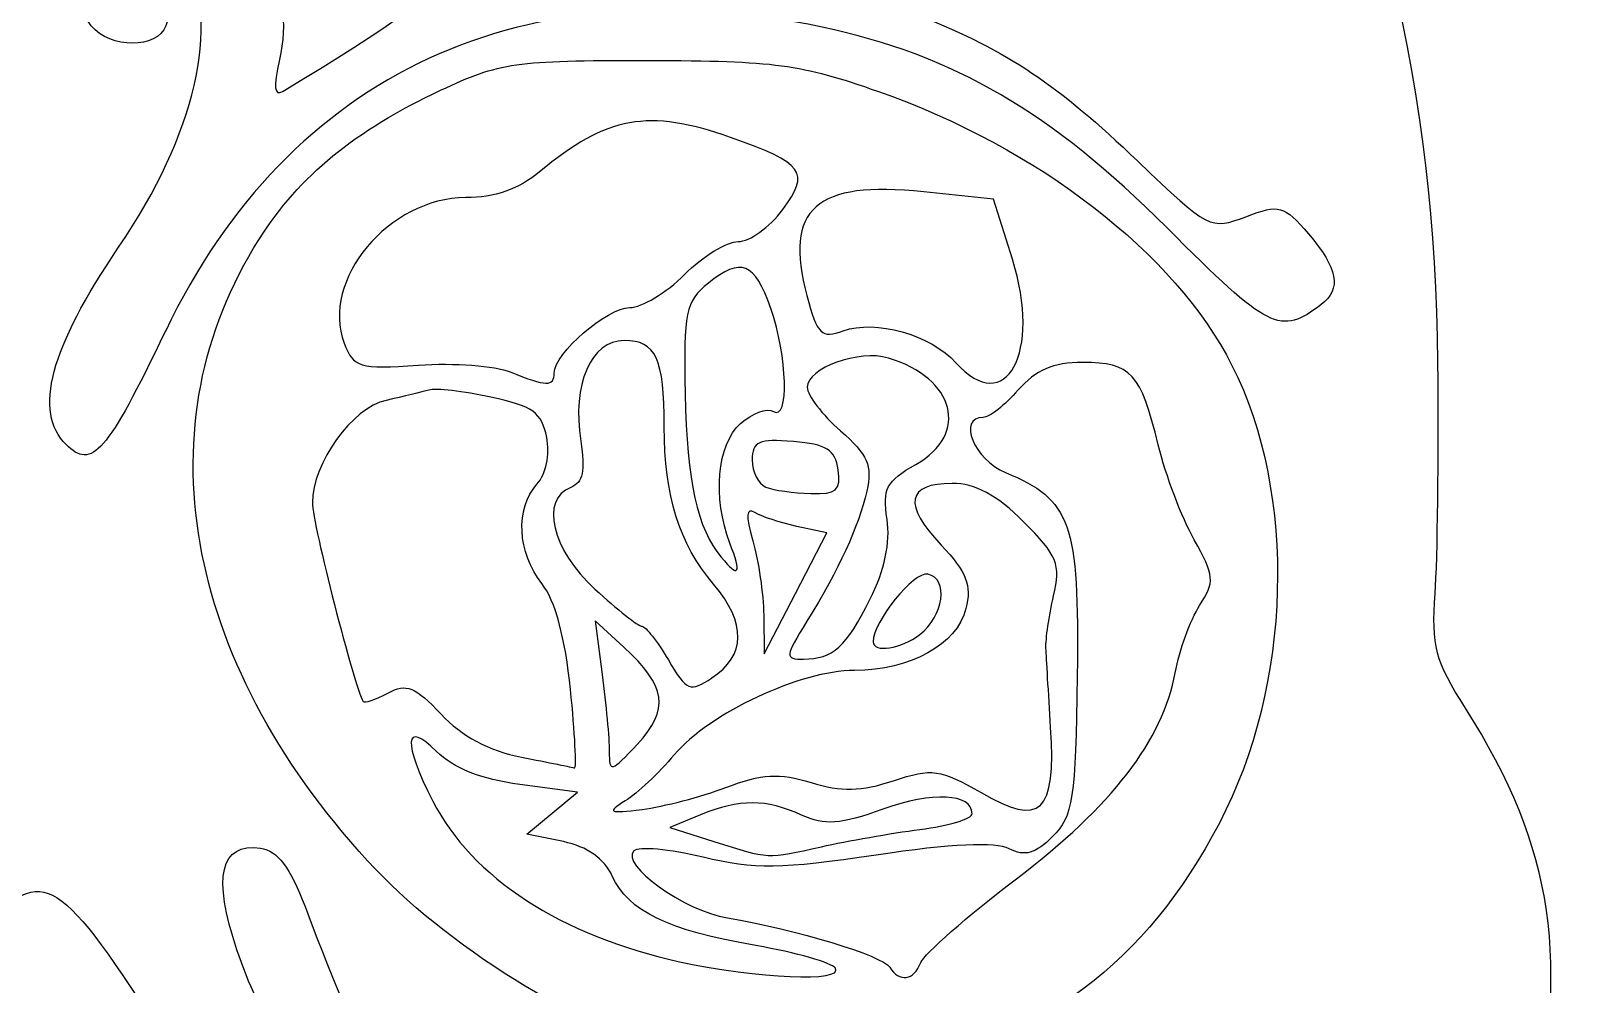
# Model space of a CAD drawing. Header units: centimetres. Extents: x -4.4 to 4.2, y -13 to 13.2.
# Drawn here: x -0.127 to 3.58, y 7.787 to 10.082 of the extents above; entities that cross this region are included whole.
import ezdxf

# ---------------------------------------------------------------- set-up
doc = ezdxf.new("R2010")
doc.units = ezdxf.units.CM
doc.header["$MEASUREMENT"] = 0
doc.layers.add('Layer 1', color=7, linetype='Continuous')

msp = doc.modelspace()

# ---------------------------------------------------------------- linework, layer by layer
at = {"layer": 'Layer 1'}
for points, knots in [([(-0.70902, 1.93089), (-1.24746, 2.02096), (-2.06894, 2.44734), (-2.51532, 2.86843), (-2.51532, 2.86843), (-2.86152, 3.19502), (-3.10865, 3.58743), (-3.19273, 3.94408), (-3.19273, 3.94408), (-3.24657, 4.17245), (-3.24353, 4.26477), (-3.16392, 4.82031), (-3.16392, 4.82031), (-3.07479, 5.4423), (-3.09866, 5.71856), (-3.26727, 6.01637), (-3.26727, 6.01637), (-3.32184, 6.11276), (-3.33916, 6.12367), (-3.46125, 6.13867), (-3.46125, 6.13867), (-3.77166, 6.17679), (-3.96599, 6.29044), (-4.06652, 6.49268), (-4.06652, 6.49268), (-4.12513, 6.61058), (-4.13165, 6.6539), (-4.12628, 6.88956), (-4.12628, 6.88956), (-4.12055, 7.14086), (-4.12479, 7.16402), (-4.21098, 7.35253), (-4.21098, 7.35253), (-4.29054, 7.52653), (-4.30164, 7.57704), (-4.30109, 7.76263), (-4.30109, 7.76263), (-4.30044, 7.98389), (-4.23846, 8.172), (-4.10397, 8.36088), (-4.10397, 8.36088), (-4.04875, 8.43843), (-4.04811, 8.44887), (-4.08064, 8.74082), (-4.08064, 8.74082), (-4.13751, 9.25106), (-4.08884, 9.88963), (-3.95656, 10.36878), (-3.95656, 10.36878), (-3.75256, 11.10772), (-3.3068, 11.76989), (-2.69053, 12.24942), (-2.69053, 12.24942), (-2.0585, 12.74121), (-1.44184, 12.99508), (-0.7017, 13.06818), (-0.7017, 13.06818), (0.70653, 13.20726), (2.1974, 12.37657), (2.82109, 11.10533), (2.82109, 11.10533), (3.11675, 10.5027), (3.25336, 9.93455), (3.25902, 9.284), (3.25902, 9.284), (3.26098, 9.05844), (3.25792, 8.80841), (3.25221, 8.72837), (3.25221, 8.72837), (3.24312, 8.60092), (3.25216, 8.56658), (3.32506, 8.45185), (3.32506, 8.45185), (3.54021, 8.11319), (3.57953, 7.84084), (3.47584, 7.40722), (3.47584, 7.40722), (3.4191, 7.16992), (3.40808, 7.07529), (3.42202, 6.94511), (3.42202, 6.94511), (3.43205, 6.85147), (3.42744, 6.7366), (3.41125, 6.67671), (3.41125, 6.67671), (3.3445, 6.42978), (3.06981, 6.23918), (2.77868, 6.23779), (2.77868, 6.23779), (2.77868, 6.23779), (2.61839, 6.23702), (2.61839, 6.23702), (2.61839, 6.23702), (2.61839, 6.23702), (2.57419, 6.1267), (2.57419, 6.1267), (2.57419, 6.1267), (2.44092, 5.79407), (2.4211, 5.29222), (2.52122, 4.78607), (2.52122, 4.78607), (2.63436, 4.21415), (2.60519, 3.90843), (2.39983, 3.5137), (2.39983, 3.5137), (2.02841, 2.79978), (1.08666, 2.13708), (0.1666, 1.94219), (0.1666, 1.94219), (-0.0328, 1.89995), (-0.48886, 1.89407), (-0.70903, 1.9309), (-0.70903, 1.9309), (-0.70903, 1.9309), (-0.70902, 1.93089), (-0.70902, 1.93089)], [0, 0, 0, 0, 0.0333333, 0.0333333, 0.0333333, 0.0333333, 0.0666667, 0.0666667, 0.0666667, 0.0666667, 0.1, 0.1, 0.1, 0.1, 0.1333333, 0.1333333, 0.1333333, 0.1333333, 0.1666667, 0.1666667, 0.1666667, 0.1666667, 0.2, 0.2, 0.2, 0.2, 0.2333333, 0.2333333, 0.2333333, 0.2333333, 0.2666667, 0.2666667, 0.2666667, 0.2666667, 0.3, 0.3, 0.3, 0.3, 0.3333333, 0.3333333, 0.3333333, 0.3333333, 0.3666667, 0.3666667, 0.3666667, 0.3666667, 0.4, 0.4, 0.4, 0.4, 0.4333333, 0.4333333, 0.4333333, 0.4333333, 0.4666667, 0.4666667, 0.4666667, 0.4666667, 0.5, 0.5, 0.5, 0.5, 0.5333333, 0.5333333, 0.5333333, 0.5333333, 0.5666667, 0.5666667, 0.5666667, 0.5666667, 0.6, 0.6, 0.6, 0.6, 0.6333333, 0.6333333, 0.6333333, 0.6333333, 0.6666667, 0.6666667, 0.6666667, 0.6666667, 0.7, 0.7, 0.7, 0.7, 0.7333333, 0.7333333, 0.7333333, 0.7333333, 0.7666667, 0.7666667, 0.7666667, 0.7666667, 0.8, 0.8, 0.8, 0.8, 0.8333333, 0.8333333, 0.8333333, 0.8333333, 0.8666667, 0.8666667, 0.8666667, 0.8666667, 0.9, 0.9, 0.9, 0.9, 0.9333333, 0.9333333, 0.9333333, 0.9333333, 1, 1, 1, 1]), ([(0.19694, 9.35889), (0.49567, 9.9813), (1.06066, 10.24308), (1.77749, 10.09121), (1.77749, 10.09121), (2.09239, 10.02449), (2.33055, 9.88585), (2.60644, 9.60864), (2.60644, 9.60864), (2.85205, 9.36186), (2.88021, 9.34784), (2.97814, 9.42361), (2.97814, 9.42361), (3.02742, 9.46174), (3.01855, 9.51062), (2.94733, 9.59338), (2.94733, 9.59338), (2.88758, 9.66282), (2.87786, 9.66551), (2.79687, 9.63497), (2.79687, 9.63497), (2.7114, 9.60275), (2.70804, 9.60448), (2.53663, 9.76861), (2.53663, 9.76861), (2.34325, 9.95378), (2.22591, 10.03222), (2.01265, 10.1189), (2.01265, 10.1189), (2.01265, 10.1189), (1.86827, 10.17758), (1.86827, 10.17758), (1.86827, 10.17758), (1.86827, 10.17758), (2.08917, 10.19525), (2.08917, 10.19525), (2.08917, 10.19525), (2.5206, 10.22975), (2.74663, 10.30729), (2.74663, 10.42079), (2.74663, 10.42079), (2.74663, 10.50743), (2.64043, 10.51095), (2.35924, 10.43362), (2.35924, 10.43362), (1.98105, 10.32962), (1.72505, 10.2738), (1.52954, 10.2527), (1.52954, 10.2527), (1.52954, 10.2527), (1.35756, 10.23415), (1.35756, 10.23415), (1.35756, 10.23415), (1.35756, 10.23415), (1.62214, 10.38065), (1.62214, 10.38065), (1.62214, 10.38065), (1.89941, 10.53417), (2.0587, 10.67481), (2.0587, 10.76609), (2.0587, 10.76609), (2.0587, 10.90941), (1.91008, 10.84083), (1.48985, 10.50359), (1.48985, 10.50359), (1.34433, 10.38681), (1.21606, 10.29084), (1.20481, 10.29033), (1.20481, 10.29033), (1.19356, 10.28982), (1.2029, 10.3177), (1.22557, 10.35229), (1.22557, 10.35229), (1.28702, 10.44607), (1.31977, 10.57698), (1.32076, 10.73274), (1.32076, 10.73274), (1.32189, 10.91067), (1.23887, 11.06589), (1.08469, 11.17414), (1.08469, 11.17414), (0.98847, 11.24169), (0.94075, 11.25573), (0.78042, 11.26361), (0.78042, 11.26361), (0.60292, 11.27234), (0.58285, 11.26756), (0.47877, 11.1918), (0.47877, 11.1918), (0.28959, 11.0541), (0.22075, 10.89526), (0.26796, 10.70534), (0.26796, 10.70534), (0.31126, 10.53115), (0.54703, 10.40737), (0.70829, 10.47417), (0.70829, 10.47417), (0.88484, 10.5473), (0.83239, 10.80226), (0.6502, 10.75654), (0.6502, 10.75654), (0.57192, 10.73689), (0.53468, 10.63311), (0.57732, 10.55343), (0.57732, 10.55343), (0.62175, 10.47042), (0.5345, 10.4866), (0.4427, 10.5784), (0.4427, 10.5784), (0.25361, 10.76749), (0.44727, 11.13586), (0.73578, 11.13586), (0.73578, 11.13586), (0.95445, 11.13586), (1.09374, 10.94962), (1.09184, 10.65981), (1.09184, 10.65981), (1.0899, 10.36552), (0.98055, 10.23628), (0.48064, 9.93743), (0.48064, 9.93743), (0.45873, 9.92433), (0.45626, 9.94534), (0.47165, 10.0136), (0.47165, 10.0136), (0.49117, 10.10017), (0.48051, 10.17528), (0.43164, 10.29547), (0.43164, 10.29547), (0.40603, 10.35845), (0.25428, 10.44814), (0.17335, 10.44814), (0.17335, 10.44814), (0.0633, 10.44814), (-0.01117, 10.36754), (-0.01439, 10.24495), (-0.01439, 10.24495), (-0.01594, 10.18584), (-0.00111, 10.11808), (0.01857, 10.09437), (0.01857, 10.09437), (0.06482, 10.03864), (0.17702, 10.03876), (0.19843, 10.09456), (0.19843, 10.09456), (0.22329, 10.15935), (0.1693, 10.22339), (0.09082, 10.22221), (0.09082, 10.22221), (0.01516, 10.22107), (0.00702, 10.23953), (0.0488, 10.3176), (0.0488, 10.3176), (0.06474, 10.34738), (0.10402, 10.36878), (0.14275, 10.36878), (0.14275, 10.36878), (0.1937, 10.36878), (0.21831, 10.34725), (0.24765, 10.27703), (0.24765, 10.27703), (0.32766, 10.08554), (0.27104, 9.83721), (0.08456, 9.56181), (0.08456, 9.56181), (-0.08083, 9.31754), (-0.12122, 9.16582), (-0.04194, 9.08654), (-0.04194, 9.08654), (0.02007, 9.02453), (0.05621, 9.06575), (0.19691, 9.35891), (0.19691, 9.35891), (0.19691, 9.35891), (0.19694, 9.35889), (0.19694, 9.35889)], [0, 0, 0, 0, 0.0222222, 0.0222222, 0.0222222, 0.0222222, 0.0444444, 0.0444444, 0.0444444, 0.0444444, 0.0666667, 0.0666667, 0.0666667, 0.0666667, 0.0888889, 0.0888889, 0.0888889, 0.0888889, 0.1111111, 0.1111111, 0.1111111, 0.1111111, 0.1333333, 0.1333333, 0.1333333, 0.1333333, 0.1555556, 0.1555556, 0.1555556, 0.1555556, 0.1777778, 0.1777778, 0.1777778, 0.1777778, 0.2, 0.2, 0.2, 0.2, 0.2222222, 0.2222222, 0.2222222, 0.2222222, 0.2444444, 0.2444444, 0.2444444, 0.2444444, 0.2666667, 0.2666667, 0.2666667, 0.2666667, 0.2888889, 0.2888889, 0.2888889, 0.2888889, 0.3111111, 0.3111111, 0.3111111, 0.3111111, 0.3333333, 0.3333333, 0.3333333, 0.3333333, 0.3555556, 0.3555556, 0.3555556, 0.3555556, 0.3777778, 0.3777778, 0.3777778, 0.3777778, 0.4, 0.4, 0.4, 0.4, 0.4222222, 0.4222222, 0.4222222, 0.4222222, 0.4444444, 0.4444444, 0.4444444, 0.4444444, 0.4666667, 0.4666667, 0.4666667, 0.4666667, 0.4888889, 0.4888889, 0.4888889, 0.4888889, 0.5111111, 0.5111111, 0.5111111, 0.5111111, 0.5333333, 0.5333333, 0.5333333, 0.5333333, 0.5555556, 0.5555556, 0.5555556, 0.5555556, 0.5777778, 0.5777778, 0.5777778, 0.5777778, 0.6, 0.6, 0.6, 0.6, 0.6222222, 0.6222222, 0.6222222, 0.6222222, 0.6444444, 0.6444444, 0.6444444, 0.6444444, 0.6666667, 0.6666667, 0.6666667, 0.6666667, 0.6888889, 0.6888889, 0.6888889, 0.6888889, 0.7111111, 0.7111111, 0.7111111, 0.7111111, 0.7333333, 0.7333333, 0.7333333, 0.7333333, 0.7555556, 0.7555556, 0.7555556, 0.7555556, 0.7777778, 0.7777778, 0.7777778, 0.7777778, 0.8, 0.8, 0.8, 0.8, 0.8222222, 0.8222222, 0.8222222, 0.8222222, 0.8444444, 0.8444444, 0.8444444, 0.8444444, 0.8666667, 0.8666667, 0.8666667, 0.8666667, 0.8888889, 0.8888889, 0.8888889, 0.8888889, 0.9111111, 0.9111111, 0.9111111, 0.9111111, 0.9333333, 0.9333333, 0.9333333, 0.9333333, 0.9555556, 0.9555556, 0.9555556, 0.9555556, 1, 1, 1, 1]), ([(1.95205, 7.59235), (2.30429, 7.6495), (2.55498, 7.83666), (2.73297, 8.17537), (2.73297, 8.17537), (2.90756, 8.50761), (2.92022, 8.96753), (2.76331, 9.27718), (2.76331, 9.27718), (2.62705, 9.54607), (2.29754, 9.80146), (1.91295, 9.93626), (1.91295, 9.93626), (1.72372, 10.00258), (1.66544, 10.01042), (1.35758, 10.01097), (1.35758, 10.01097), (1.03746, 10.01154), (1.00292, 10.00657), (0.85921, 9.93924), (0.85921, 9.93924), (0.65296, 9.84262), (0.51978, 9.73337), (0.42316, 9.58155), (0.42316, 9.58155), (0.14034, 9.13715), (0.23886, 8.57099), (0.68372, 8.08424), (0.68372, 8.08424), (0.8681, 7.88249), (1.19264, 7.67966), (1.43099, 7.61719), (1.43099, 7.61719), (1.65548, 7.55836), (1.72279, 7.55515), (1.95204, 7.59234), (1.95204, 7.59234), (1.95204, 7.59234), (1.95205, 7.59235), (1.95205, 7.59235)], [0, 0, 0, 0, 0.0909091, 0.0909091, 0.0909091, 0.0909091, 0.1818182, 0.1818182, 0.1818182, 0.1818182, 0.2727273, 0.2727273, 0.2727273, 0.2727273, 0.3636364, 0.3636364, 0.3636364, 0.3636364, 0.4545455, 0.4545455, 0.4545455, 0.4545455, 0.5454545, 0.5454545, 0.5454545, 0.5454545, 0.6363636, 0.6363636, 0.6363636, 0.6363636, 0.7272727, 0.7272727, 0.7272727, 0.7272727, 0.8181818, 0.8181818, 0.8181818, 0.8181818, 1, 1, 1, 1]), ([(1.02685, 9.26137), (0.99047, 9.2762), (0.89114, 9.28353), (0.80611, 9.27767), (0.80611, 9.27767), (0.66283, 9.26779), (0.64975, 9.27164), (0.62747, 9.33024), (0.62747, 9.33024), (0.5696, 9.48244), (0.73509, 9.68084), (0.91991, 9.68084), (0.91991, 9.68084), (0.98907, 9.68084), (1.0473, 9.70123), (1.09758, 9.74305), (1.09758, 9.74305), (1.25903, 9.87735), (1.35987, 9.89556), (1.55702, 9.826), (1.55702, 9.826), (1.7337, 9.76366), (1.74911, 9.74227), (1.68234, 9.65196), (1.68234, 9.65196), (1.65105, 9.60963), (1.60295, 9.575), (1.57547, 9.575), (1.57547, 9.575), (1.54798, 9.575), (1.48977, 9.53928), (1.44612, 9.49562), (1.44612, 9.49562), (1.40246, 9.45196), (1.34331, 9.41624), (1.31466, 9.41624), (1.31466, 9.41624), (1.25994, 9.41624), (1.13269, 9.30607), (1.13269, 9.25869), (1.13269, 9.25869), (1.13269, 9.22543), (1.11381, 9.2259), (1.02686, 9.26135), (1.02686, 9.26135), (1.02686, 9.26135), (1.02685, 9.26137), (1.02685, 9.26137)], [0, 0, 0, 0, 0.0769231, 0.0769231, 0.0769231, 0.0769231, 0.1538462, 0.1538462, 0.1538462, 0.1538462, 0.2307692, 0.2307692, 0.2307692, 0.2307692, 0.3076923, 0.3076923, 0.3076923, 0.3076923, 0.3846154, 0.3846154, 0.3846154, 0.3846154, 0.4615385, 0.4615385, 0.4615385, 0.4615385, 0.5384615, 0.5384615, 0.5384615, 0.5384615, 0.6153846, 0.6153846, 0.6153846, 0.6153846, 0.6923077, 0.6923077, 0.6923077, 0.6923077, 0.7692308, 0.7692308, 0.7692308, 0.7692308, 0.8461538, 0.8461538, 0.8461538, 0.8461538, 1, 1, 1, 1]), ([(2.09893, 9.28339), (2.03768, 9.35107), (1.9056, 9.38852), (1.82797, 9.36021), (1.82797, 9.36021), (1.77565, 9.34113), (1.76607, 9.35043), (1.74061, 9.44497), (1.74061, 9.44497), (1.68436, 9.65388), (1.76169, 9.72261), (2.02166, 9.69477), (2.02166, 9.69477), (2.02166, 9.69477), (2.18958, 9.67679), (2.18958, 9.67679), (2.18958, 9.67679), (2.18958, 9.67679), (2.23494, 9.53289), (2.23494, 9.53289), (2.23494, 9.53289), (2.30585, 9.30795), (2.2197, 9.14994), (2.09892, 9.2834), (2.09892, 9.2834), (2.09892, 9.2834), (2.09893, 9.28339), (2.09893, 9.28339)], [0, 0, 0, 0, 0.125, 0.125, 0.125, 0.125, 0.25, 0.25, 0.25, 0.25, 0.375, 0.375, 0.375, 0.375, 0.5, 0.5, 0.5, 0.5, 0.625, 0.625, 0.625, 0.625, 0.75, 0.75, 0.75, 0.75, 1, 1, 1, 1]), ([(1.53432, 8.81521), (1.47688, 8.88442), (1.45216, 8.99653), (1.44764, 9.20834), (1.44764, 9.20834), (1.44342, 9.40597), (1.44853, 9.43032), (1.50351, 9.47484), (1.50351, 9.47484), (1.58209, 9.53847), (1.6151, 9.52516), (1.65374, 9.41428), (1.65374, 9.41428), (1.6942, 9.29819), (1.69824, 9.14242), (1.66018, 9.16594), (1.66018, 9.16594), (1.64471, 9.1755), (1.60899, 9.16245), (1.5808, 9.13694), (1.5808, 9.13694), (1.52456, 9.08604), (1.51338, 8.95954), (1.55535, 8.84913), (1.55535, 8.84913), (1.58382, 8.77425), (1.57719, 8.76355), (1.53432, 8.8152), (1.53432, 8.8152), (1.53432, 8.8152), (1.53432, 8.81521), (1.53432, 8.81521)], [0, 0, 0, 0, 0.1111111, 0.1111111, 0.1111111, 0.1111111, 0.2222222, 0.2222222, 0.2222222, 0.2222222, 0.3333333, 0.3333333, 0.3333333, 0.3333333, 0.4444444, 0.4444444, 0.4444444, 0.4444444, 0.5555556, 0.5555556, 0.5555556, 0.5555556, 0.6666667, 0.6666667, 0.6666667, 0.6666667, 0.7777778, 0.7777778, 0.7777778, 0.7777778, 1, 1, 1, 1]), ([(1.40723, 8.56799), (1.38092, 8.61253), (1.35238, 8.64897), (1.34381, 8.64897), (1.34381, 8.64897), (1.33524, 8.64897), (1.28423, 8.68927), (1.23045, 8.73853), (1.23045, 8.73853), (1.12684, 8.83343), (1.09797, 8.95482), (1.17223, 8.98331), (1.17223, 8.98331), (1.20152, 8.99455), (1.20784, 9.02352), (1.19658, 9.09493), (1.19658, 9.09493), (1.17511, 9.23112), (1.22083, 9.33689), (1.30116, 9.33689), (1.30116, 9.33689), (1.37754, 9.33689), (1.39725, 9.29434), (1.39725, 9.1295), (1.39725, 9.1295), (1.39725, 8.96321), (1.43306, 8.84892), (1.51609, 8.75025), (1.51609, 8.75025), (1.59544, 8.65595), (1.59409, 8.57886), (1.51214, 8.52473), (1.51214, 8.52473), (1.45924, 8.48979), (1.45154, 8.49296), (1.40722, 8.568), (1.40722, 8.568), (1.40722, 8.568), (1.40723, 8.56799), (1.40723, 8.56799)], [0, 0, 0, 0, 0.0909091, 0.0909091, 0.0909091, 0.0909091, 0.1818182, 0.1818182, 0.1818182, 0.1818182, 0.2727273, 0.2727273, 0.2727273, 0.2727273, 0.3636364, 0.3636364, 0.3636364, 0.3636364, 0.4545455, 0.4545455, 0.4545455, 0.4545455, 0.5454545, 0.5454545, 0.5454545, 0.5454545, 0.6363636, 0.6363636, 0.6363636, 0.6363636, 0.7272727, 0.7272727, 0.7272727, 0.7272727, 0.8181818, 0.8181818, 0.8181818, 0.8181818, 1, 1, 1, 1]), ([(1.74055, 8.66111), (1.81846, 8.78718), (1.86426, 8.88689), (1.88458, 8.97468), (1.88458, 8.97468), (1.89874, 9.03585), (1.88756, 9.06152), (1.82151, 9.11948), (1.82151, 9.11948), (1.77736, 9.15822), (1.74123, 9.20543), (1.74123, 9.22437), (1.74123, 9.22437), (1.74123, 9.27068), (1.86683, 9.31593), (1.93655, 9.29474), (1.93655, 9.29474), (2.09778, 9.24573), (2.13222, 9.11249), (2.00271, 9.03877), (2.00271, 9.03877), (1.93146, 8.99821), (1.92228, 8.98067), (1.93347, 8.90648), (1.93347, 8.90648), (1.94176, 8.85151), (1.92736, 8.78312), (1.89316, 8.71511), (1.89316, 8.71511), (1.83416, 8.59776), (1.80408, 8.57059), (1.73246, 8.56999), (1.73246, 8.56999), (1.68707, 8.56961), (1.68758, 8.57538), (1.74056, 8.6611), (1.74056, 8.6611), (1.74056, 8.6611), (1.74055, 8.66111), (1.74055, 8.66111)], [0, 0, 0, 0, 0.0909091, 0.0909091, 0.0909091, 0.0909091, 0.1818182, 0.1818182, 0.1818182, 0.1818182, 0.2727273, 0.2727273, 0.2727273, 0.2727273, 0.3636364, 0.3636364, 0.3636364, 0.3636364, 0.4545455, 0.4545455, 0.4545455, 0.4545455, 0.5454545, 0.5454545, 0.5454545, 0.5454545, 0.6363636, 0.6363636, 0.6363636, 0.6363636, 0.7272727, 0.7272727, 0.7272727, 0.7272727, 0.8181818, 0.8181818, 0.8181818, 0.8181818, 1, 1, 1, 1]), ([(1.93987, 7.82842), (1.92275, 7.85612), (1.71478, 7.91921), (1.5495, 7.94685), (1.5495, 7.94685), (1.44497, 7.96433), (1.29087, 8.07503), (1.32435, 8.10859), (1.32435, 8.10859), (1.33518, 8.11945), (1.41004, 8.1125), (1.49071, 8.09315), (1.49071, 8.09315), (1.61554, 8.0632), (1.6776, 8.06399), (1.90758, 8.09844), (1.90758, 8.09844), (2.0881, 8.12548), (2.19422, 8.13047), (2.22731, 8.11348), (2.22731, 8.11348), (2.26492, 8.09417), (2.29004, 8.10125), (2.33174, 8.14295), (2.33174, 8.14295), (2.38094, 8.19215), (2.38709, 8.23237), (2.39093, 8.53043), (2.39093, 8.53043), (2.39569, 8.89951), (2.37662, 8.95348), (2.21837, 9.01903), (2.21837, 9.01903), (2.14272, 9.05037), (2.10175, 9.15169), (2.16473, 9.15169), (2.16473, 9.15169), (2.17938, 9.15169), (2.21724, 9.18146), (2.24888, 9.21784), (2.24888, 9.21784), (2.29084, 9.2661), (2.33285, 9.28399), (2.40422, 9.28399), (2.40422, 9.28399), (2.52093, 9.28399), (2.54372, 9.25913), (2.58611, 9.08555), (2.58611, 9.08555), (2.60388, 9.01279), (2.64263, 8.91019), (2.67221, 8.85754), (2.67221, 8.85754), (2.72152, 8.76979), (2.72261, 8.75658), (2.68536, 8.69879), (2.68536, 8.69879), (2.66301, 8.66412), (2.63663, 8.59145), (2.62674, 8.5373), (2.62674, 8.5373), (2.59714, 8.37528), (2.47448, 8.21594), (2.24471, 8.04103), (2.24471, 8.04103), (2.12587, 7.95057), (2.02223, 7.85985), (2.0144, 7.83944), (2.0144, 7.83944), (1.99782, 7.79622), (1.96298, 7.79108), (1.93989, 7.82844), (1.93989, 7.82844), (1.93989, 7.82844), (1.93987, 7.82842), (1.93987, 7.82842)], [0, 0, 0, 0, 0.05, 0.05, 0.05, 0.05, 0.1, 0.1, 0.1, 0.1, 0.15, 0.15, 0.15, 0.15, 0.2, 0.2, 0.2, 0.2, 0.25, 0.25, 0.25, 0.25, 0.3, 0.3, 0.3, 0.3, 0.35, 0.35, 0.35, 0.35, 0.4, 0.4, 0.4, 0.4, 0.45, 0.45, 0.45, 0.45, 0.5, 0.5, 0.5, 0.5, 0.55, 0.55, 0.55, 0.55, 0.6, 0.6, 0.6, 0.6, 0.65, 0.65, 0.65, 0.65, 0.7, 0.7, 0.7, 0.7, 0.75, 0.75, 0.75, 0.75, 0.8, 0.8, 0.8, 0.8, 0.85, 0.85, 0.85, 0.85, 0.9, 0.9, 0.9, 0.9, 1, 1, 1, 1]), ([(1.05368, 8.33406), (0.97559, 8.34935), (0.90947, 8.38461), (0.86038, 8.43714), (0.86038, 8.43714), (0.79761, 8.50431), (0.77725, 8.51241), (0.73206, 8.48823), (0.73206, 8.48823), (0.70252, 8.47242), (0.67588, 8.46343), (0.67286, 8.46824), (0.67286, 8.46824), (0.65185, 8.50174), (0.55061, 8.89773), (0.55069, 8.94608), (0.55069, 8.94608), (0.55085, 9.04203), (0.64651, 9.17491), (0.72836, 9.19288), (0.72836, 9.19288), (0.76883, 9.20176), (0.81503, 9.21293), (0.83103, 9.21769), (0.83103, 9.21769), (0.84703, 9.22245), (0.91424, 9.21481), (0.98038, 9.2007), (0.98038, 9.2007), (1.08106, 9.17923), (1.10288, 9.16346), (1.11444, 9.10384), (1.11444, 9.10384), (1.12259, 9.06179), (1.1129, 9.01552), (1.09077, 8.99086), (1.09077, 8.99086), (1.03864, 8.93274), (1.04401, 8.82669), (1.10289, 8.75177), (1.10289, 8.75177), (1.13489, 8.71106), (1.15931, 8.62062), (1.17172, 8.49685), (1.17172, 8.49685), (1.1823, 8.39135), (1.18677, 8.30633), (1.18166, 8.30793), (1.18166, 8.30793), (1.17655, 8.30953), (1.11895, 8.32129), (1.05367, 8.33407), (1.05367, 8.33407), (1.05367, 8.33407), (1.05368, 8.33406), (1.05368, 8.33406)], [0, 0, 0, 0, 0.0666667, 0.0666667, 0.0666667, 0.0666667, 0.1333333, 0.1333333, 0.1333333, 0.1333333, 0.2, 0.2, 0.2, 0.2, 0.2666667, 0.2666667, 0.2666667, 0.2666667, 0.3333333, 0.3333333, 0.3333333, 0.3333333, 0.4, 0.4, 0.4, 0.4, 0.4666667, 0.4666667, 0.4666667, 0.4666667, 0.5333333, 0.5333333, 0.5333333, 0.5333333, 0.6, 0.6, 0.6, 0.6, 0.6666667, 0.6666667, 0.6666667, 0.6666667, 0.7333333, 0.7333333, 0.7333333, 0.7333333, 0.8, 0.8, 0.8, 0.8, 0.8666667, 0.8666667, 0.8666667, 0.8666667, 1, 1, 1, 1]), ([(1.642, 8.984), (1.62381, 8.99134), (1.60893, 9.02088), (1.60893, 9.04965), (1.60893, 9.04965), (1.60893, 9.09392), (1.62418, 9.1007), (1.70815, 9.09375), (1.70815, 9.09375), (1.78785, 9.08715), (1.80903, 9.07383), (1.81582, 9.02601), (1.81582, 9.02601), (1.82293, 8.97597), (1.81238, 8.96681), (1.74967, 8.96857), (1.74967, 8.96857), (1.70864, 8.96972), (1.66019, 8.97666), (1.642, 8.984)], [0, 0, 0, 0, 0.1666667, 0.1666667, 0.1666667, 0.1666667, 0.3333333, 0.3333333, 0.3333333, 0.3333333, 0.5, 0.5, 0.5, 0.5, 0.6666667, 0.6666667, 0.6666667, 0.6666667, 1, 1, 1, 1]), ([(1.30336, 8.22867), (1.33175, 8.24627), (1.38484, 8.29617), (1.42134, 8.33954), (1.42134, 8.33954), (1.50575, 8.43986), (1.72474, 8.54254), (1.85498, 8.54288), (1.85498, 8.54288), (1.99029, 8.54323), (2.10147, 8.60486), (2.12323, 8.69158), (2.12323, 8.69158), (2.13736, 8.7479), (2.12506, 8.77939), (2.06343, 8.84464), (2.06343, 8.84464), (1.97132, 8.94216), (1.98042, 8.99293), (2.09002, 8.99293), (2.09002, 8.99293), (2.14589, 8.99293), (2.19749, 8.96528), (2.26199, 8.90077), (2.26199, 8.90077), (2.34335, 8.81941), (2.3518, 8.79848), (2.33408, 8.72218), (2.33408, 8.72218), (2.32304, 8.67464), (2.31483, 8.61789), (2.31582, 8.59606), (2.31582, 8.59606), (2.31681, 8.57423), (2.32188, 8.48852), (2.32707, 8.40558), (2.32707, 8.40558), (2.34, 8.19909), (2.30404, 8.1654), (2.15951, 8.24858), (2.15951, 8.24858), (2.0605, 8.30556), (2.04219, 8.30805), (1.94874, 8.2772), (1.94874, 8.2772), (1.87078, 8.25147), (1.82354, 8.25044), (1.7505, 8.27285), (1.7505, 8.27285), (1.67388, 8.29637), (1.63275, 8.29402), (1.54577, 8.26116), (1.54577, 8.26116), (1.4859, 8.23854), (1.39525, 8.21478), (1.34432, 8.20836), (1.34432, 8.20836), (1.26326, 8.19813), (1.25815, 8.20067), (1.30334, 8.22869), (1.30334, 8.22869), (1.30334, 8.22869), (1.30336, 8.22867), (1.30336, 8.22867)], [0, 0, 0, 0, 0.0588235, 0.0588235, 0.0588235, 0.0588235, 0.1176471, 0.1176471, 0.1176471, 0.1176471, 0.1764706, 0.1764706, 0.1764706, 0.1764706, 0.2352941, 0.2352941, 0.2352941, 0.2352941, 0.2941176, 0.2941176, 0.2941176, 0.2941176, 0.3529412, 0.3529412, 0.3529412, 0.3529412, 0.4117647, 0.4117647, 0.4117647, 0.4117647, 0.4705882, 0.4705882, 0.4705882, 0.4705882, 0.5294118, 0.5294118, 0.5294118, 0.5294118, 0.5882353, 0.5882353, 0.5882353, 0.5882353, 0.6470588, 0.6470588, 0.6470588, 0.6470588, 0.7058824, 0.7058824, 0.7058824, 0.7058824, 0.7647059, 0.7647059, 0.7647059, 0.7647059, 0.8235294, 0.8235294, 0.8235294, 0.8235294, 0.8823529, 0.8823529, 0.8823529, 0.8823529, 1, 1, 1, 1]), ([(1.63664, 8.67561), (1.63595, 8.72664), (1.62425, 8.80724), (1.61063, 8.85471), (1.61063, 8.85471), (1.59299, 8.9162), (1.59423, 8.93587), (1.61494, 8.92307), (1.61494, 8.92307), (1.63092, 8.91319), (1.67661, 8.89808), (1.71645, 8.88949), (1.71645, 8.88949), (1.71645, 8.88949), (1.7889, 8.87387), (1.7889, 8.87387), (1.7889, 8.87387), (1.7889, 8.87387), (1.71339, 8.72835), (1.71339, 8.72835), (1.71339, 8.72835), (1.71339, 8.72835), (1.63788, 8.58283), (1.63788, 8.58283), (1.63788, 8.58283), (1.63788, 8.58283), (1.63663, 8.67561), (1.63663, 8.67561), (1.63663, 8.67561), (1.63663, 8.67561), (1.63664, 8.67561), (1.63664, 8.67561)], [0, 0, 0, 0, 0.1111111, 0.1111111, 0.1111111, 0.1111111, 0.2222222, 0.2222222, 0.2222222, 0.2222222, 0.3333333, 0.3333333, 0.3333333, 0.3333333, 0.4444444, 0.4444444, 0.4444444, 0.4444444, 0.5555556, 0.5555556, 0.5555556, 0.5555556, 0.6666667, 0.6666667, 0.6666667, 0.6666667, 0.7777778, 0.7777778, 0.7777778, 0.7777778, 1, 1, 1, 1]), ([(1.89997, 8.61182), (1.89997, 8.66085), (1.99777, 8.78151), (2.0318, 8.77445), (2.0318, 8.77445), (2.08225, 8.76398), (2.07005, 8.67376), (2.01215, 8.62913), (2.01215, 8.62913), (1.96758, 8.59478), (1.89997, 8.58435), (1.89997, 8.61182)], [0, 0, 0, 0, 0.25, 0.25, 0.25, 0.25, 0.5, 0.5, 0.5, 0.5, 1, 1, 1, 1]), ([(1.26497, 8.34789), (1.26497, 8.37845), (1.25734, 8.46167), (1.248, 8.53283), (1.248, 8.53283), (1.248, 8.53283), (1.23103, 8.6622), (1.23103, 8.6622), (1.23103, 8.6622), (1.23103, 8.6622), (1.30046, 8.59848), (1.30046, 8.59848), (1.30046, 8.59848), (1.40322, 8.50417), (1.41078, 8.44957), (1.33271, 8.36538), (1.33271, 8.36538), (1.26944, 8.29714), (1.26496, 8.29599), (1.26496, 8.34789), (1.26496, 8.34789), (1.26496, 8.34789), (1.26497, 8.34789), (1.26497, 8.34789)], [0, 0, 0, 0, 0.1428571, 0.1428571, 0.1428571, 0.1428571, 0.2857143, 0.2857143, 0.2857143, 0.2857143, 0.4285714, 0.4285714, 0.4285714, 0.4285714, 0.5714286, 0.5714286, 0.5714286, 0.5714286, 0.7142857, 0.7142857, 0.7142857, 0.7142857, 1, 1, 1, 1]), ([(1.43401, 7.84169), (1.15088, 7.90328), (0.93415, 8.04431), (0.84048, 8.22792), (0.84048, 8.22792), (0.76782, 8.37034), (0.77198, 8.42519), (0.84955, 8.34762), (0.84955, 8.34762), (0.88984, 8.30733), (0.95736, 8.28056), (1.04954, 8.26833), (1.04954, 8.26833), (1.04954, 8.26833), (1.1887, 8.24987), (1.1887, 8.24987), (1.1887, 8.24987), (1.1887, 8.24987), (1.12762, 8.19938), (1.12762, 8.19938), (1.12762, 8.19938), (1.12762, 8.19938), (1.06654, 8.14889), (1.06654, 8.14889), (1.06654, 8.14889), (1.06654, 8.14889), (1.15481, 8.13059), (1.15481, 8.13059), (1.15481, 8.13059), (1.2119, 8.11875), (1.25344, 8.08955), (1.27241, 8.04792), (1.27241, 8.04792), (1.31121, 7.96276), (1.40421, 7.9177), (1.61806, 7.88046), (1.61806, 7.88046), (1.71505, 7.86357), (1.80101, 7.83908), (1.80907, 7.82603), (1.80907, 7.82603), (1.83014, 7.79194), (1.62295, 7.80059), (1.43402, 7.84169), (1.43402, 7.84169), (1.43402, 7.84169), (1.43401, 7.84169), (1.43401, 7.84169)], [0, 0, 0, 0, 0.0769231, 0.0769231, 0.0769231, 0.0769231, 0.1538462, 0.1538462, 0.1538462, 0.1538462, 0.2307692, 0.2307692, 0.2307692, 0.2307692, 0.3076923, 0.3076923, 0.3076923, 0.3076923, 0.3846154, 0.3846154, 0.3846154, 0.3846154, 0.4615385, 0.4615385, 0.4615385, 0.4615385, 0.5384615, 0.5384615, 0.5384615, 0.5384615, 0.6153846, 0.6153846, 0.6153846, 0.6153846, 0.6923077, 0.6923077, 0.6923077, 0.6923077, 0.7692308, 0.7692308, 0.7692308, 0.7692308, 0.8461538, 0.8461538, 0.8461538, 0.8461538, 1, 1, 1, 1]), ([(1.51632, 8.1312), (1.51632, 8.1312), (1.41049, 8.16498), (1.41049, 8.16498), (1.41049, 8.16498), (1.41049, 8.16498), (1.48497, 8.19531), (1.48497, 8.19531), (1.48497, 8.19531), (1.57965, 8.23386), (1.64182, 8.23363), (1.72794, 8.19439), (1.72794, 8.19439), (1.78359, 8.16904), (1.82039, 8.17171), (1.92293, 8.20859), (1.92293, 8.20859), (2.04233, 8.25153), (2.13809, 8.2468), (2.13809, 8.19798), (2.13809, 8.19798), (2.13809, 8.18588), (2.08154, 8.1687), (2.01241, 8.15981), (2.01241, 8.15981), (1.94329, 8.15092), (1.83681, 8.13233), (1.7758, 8.1185), (1.7758, 8.1185), (1.64424, 8.08868), (1.65049, 8.08838), (1.51632, 8.13121), (1.51632, 8.13121), (1.51632, 8.13121), (1.51632, 8.1312), (1.51632, 8.1312)], [0, 0, 0, 0, 0.1, 0.1, 0.1, 0.1, 0.2, 0.2, 0.2, 0.2, 0.3, 0.3, 0.3, 0.3, 0.4, 0.4, 0.4, 0.4, 0.5, 0.5, 0.5, 0.5, 0.6, 0.6, 0.6, 0.6, 0.7, 0.7, 0.7, 0.7, 0.8, 0.8, 0.8, 0.8, 1, 1, 1, 1]), ([(1.10796, 6.8772), (1.17085, 6.91086), (1.1762, 7.03013), (1.11585, 7.05329), (1.11585, 7.05329), (1.05992, 7.07475), (0.9861, 7.02665), (0.99083, 6.97183), (0.99083, 6.97183), (0.99622, 6.90932), (0.98036, 6.91937), (0.93492, 7.00725), (0.93492, 7.00725), (0.89288, 7.08855), (0.88076, 7.19377), (0.91345, 7.19377), (0.91345, 7.19377), (0.92384, 7.19377), (1.02457, 7.14579), (1.13728, 7.08715), (1.13728, 7.08715), (1.33446, 6.98457), (1.66235, 6.84981), (1.71478, 6.84981), (1.71478, 6.84981), (1.72867, 6.84981), (1.68673, 6.89895), (1.62157, 6.95901), (1.62157, 6.95901), (1.5264, 7.04673), (1.5031, 7.08571), (1.5031, 7.15715), (1.5031, 7.15715), (1.5031, 7.25266), (1.56967, 7.35252), (1.63333, 7.35252), (1.63333, 7.35252), (1.66374, 7.35252), (1.66537, 7.34546), (1.64068, 7.32077), (1.64068, 7.32077), (1.57037, 7.25046), (1.62146, 7.11439), (1.71817, 7.11439), (1.71817, 7.11439), (1.84071, 7.11439), (1.89132, 7.30826), (1.79414, 7.40543), (1.79414, 7.40543), (1.72807, 7.4715), (1.55505, 7.47627), (1.46096, 7.41462), (1.46096, 7.41462), (1.42425, 7.39057), (1.37102, 7.32541), (1.34266, 7.26982), (1.34266, 7.26982), (1.29626, 7.17887), (1.28458, 7.17122), (1.22602, 7.19349), (1.22602, 7.19349), (1.13707, 7.22731), (0.97065, 7.31701), (0.9144, 7.36145), (0.9144, 7.36145), (0.86683, 7.39904), (0.84885, 7.44691), (0.89242, 7.41998), (0.89242, 7.41998), (0.92706, 7.39857), (1.00039, 7.47919), (1.00039, 7.53868), (1.00039, 7.53868), (1.00039, 7.58622), (0.92958, 7.64355), (0.87087, 7.64355), (0.87087, 7.64355), (0.85593, 7.64355), (0.82045, 7.61859), (0.79203, 7.58809), (0.79203, 7.58809), (0.79203, 7.58809), (0.74036, 7.53263), (0.74036, 7.53263), (0.74036, 7.53263), (0.74036, 7.53263), (0.70046, 7.59471), (0.70046, 7.59471), (0.70046, 7.59471), (0.65804, 7.6607), (0.6142, 7.7601), (0.53304, 7.97429), (0.53304, 7.97429), (0.49693, 8.06958), (0.46698, 8.10888), (0.42594, 8.1148), (0.42594, 8.1148), (0.32904, 8.12878), (0.30985, 8.04608), (0.36919, 7.87031), (0.36919, 7.87031), (0.42581, 7.7026), (0.50004, 7.58844), (0.66766, 7.41129), (0.66766, 7.41129), (0.75039, 7.32386), (0.77295, 7.28072), (0.76678, 7.22183), (0.76678, 7.22183), (0.7561, 7.12002), (0.85089, 6.94022), (0.94101, 6.89132), (0.94101, 6.89132), (1.02916, 6.84349), (1.04284, 6.84234), (1.10797, 6.87719), (1.10797, 6.87719), (1.10797, 6.87719), (1.10796, 6.8772), (1.10796, 6.8772)], [0, 0, 0, 0, 0.0322581, 0.0322581, 0.0322581, 0.0322581, 0.0645161, 0.0645161, 0.0645161, 0.0645161, 0.0967742, 0.0967742, 0.0967742, 0.0967742, 0.1290323, 0.1290323, 0.1290323, 0.1290323, 0.1612903, 0.1612903, 0.1612903, 0.1612903, 0.1935484, 0.1935484, 0.1935484, 0.1935484, 0.2258065, 0.2258065, 0.2258065, 0.2258065, 0.2580645, 0.2580645, 0.2580645, 0.2580645, 0.2903226, 0.2903226, 0.2903226, 0.2903226, 0.3225806, 0.3225806, 0.3225806, 0.3225806, 0.3548387, 0.3548387, 0.3548387, 0.3548387, 0.3870968, 0.3870968, 0.3870968, 0.3870968, 0.4193548, 0.4193548, 0.4193548, 0.4193548, 0.4516129, 0.4516129, 0.4516129, 0.4516129, 0.483871, 0.483871, 0.483871, 0.483871, 0.516129, 0.516129, 0.516129, 0.516129, 0.5483871, 0.5483871, 0.5483871, 0.5483871, 0.5806452, 0.5806452, 0.5806452, 0.5806452, 0.6129032, 0.6129032, 0.6129032, 0.6129032, 0.6451613, 0.6451613, 0.6451613, 0.6451613, 0.6774194, 0.6774194, 0.6774194, 0.6774194, 0.7096774, 0.7096774, 0.7096774, 0.7096774, 0.7419355, 0.7419355, 0.7419355, 0.7419355, 0.7741935, 0.7741935, 0.7741935, 0.7741935, 0.8064516, 0.8064516, 0.8064516, 0.8064516, 0.8387097, 0.8387097, 0.8387097, 0.8387097, 0.8709677, 0.8709677, 0.8709677, 0.8709677, 0.9032258, 0.9032258, 0.9032258, 0.9032258, 0.9354839, 0.9354839, 0.9354839, 0.9354839, 1, 1, 1, 1]), ([(-0.50163, 6.26162), (-0.39091, 6.37234), (-0.36743, 6.58857), (-0.45078, 6.72984), (-0.45078, 6.72984), (-0.45078, 6.72984), (-0.50604, 6.8235), (-0.50604, 6.8235), (-0.50604, 6.8235), (-0.50604, 6.8235), (-0.44266, 6.9169), (-0.44266, 6.9169), (-0.44266, 6.9169), (-0.4078, 6.96827), (-0.37246, 7.02479), (-0.36413, 7.0425), (-0.36413, 7.0425), (-0.35249, 7.06725), (-0.34534, 7.06683), (-0.33323, 7.04065), (-0.33323, 7.04065), (-0.32456, 7.02192), (-0.28705, 6.97045), (-0.24988, 6.92627), (-0.24988, 6.92627), (-0.18383, 6.84778), (-0.18328, 6.84385), (-0.22595, 6.75437), (-0.22595, 6.75437), (-0.31689, 6.56367), (-0.24604, 6.28516), (-0.08546, 6.20212), (-0.08546, 6.20212), (0.02368, 6.14568), (0.19469, 6.15179), (0.30932, 6.21621), (0.30932, 6.21621), (0.55711, 6.35548), (0.64485, 6.7066), (0.52116, 7.064), (0.52116, 7.064), (0.46235, 7.23395), (0.45637, 7.24482), (0.20229, 7.64355), (0.20229, 7.64355), (-0.05944, 8.05428), (-0.09706, 8.07794), (-0.23955, 7.92136), (-0.23955, 7.92136), (-0.2859, 7.87043), (-0.33324, 7.82876), (-0.34477, 7.82876), (-0.34477, 7.82876), (-0.35629, 7.82876), (-0.40261, 7.87043), (-0.4477, 7.92136), (-0.4477, 7.92136), (-0.49279, 7.97229), (-0.54491, 8.01396), (-0.56352, 8.01396), (-0.56352, 8.01396), (-0.63147, 8.01396), (-0.86875, 7.73047), (-0.97984, 7.51655), (-0.97984, 7.51655), (-1.20734, 7.07847), (-1.28148, 6.76407), (-1.21266, 6.52929), (-1.21266, 6.52929), (-1.13893, 6.27777), (-0.97047, 6.15398), (-0.72421, 6.17038), (-0.72421, 6.17038), (-0.60903, 6.17805), (-0.56863, 6.19461), (-0.50164, 6.2616), (-0.50164, 6.2616), (-0.50164, 6.2616), (-0.50163, 6.26162), (-0.50163, 6.26162)], [0, 0, 0, 0, 0.047619, 0.047619, 0.047619, 0.047619, 0.0952381, 0.0952381, 0.0952381, 0.0952381, 0.1428571, 0.1428571, 0.1428571, 0.1428571, 0.1904762, 0.1904762, 0.1904762, 0.1904762, 0.2380952, 0.2380952, 0.2380952, 0.2380952, 0.2857143, 0.2857143, 0.2857143, 0.2857143, 0.3333333, 0.3333333, 0.3333333, 0.3333333, 0.3809524, 0.3809524, 0.3809524, 0.3809524, 0.4285714, 0.4285714, 0.4285714, 0.4285714, 0.4761905, 0.4761905, 0.4761905, 0.4761905, 0.5238095, 0.5238095, 0.5238095, 0.5238095, 0.5714286, 0.5714286, 0.5714286, 0.5714286, 0.6190476, 0.6190476, 0.6190476, 0.6190476, 0.6666667, 0.6666667, 0.6666667, 0.6666667, 0.7142857, 0.7142857, 0.7142857, 0.7142857, 0.7619048, 0.7619048, 0.7619048, 0.7619048, 0.8095238, 0.8095238, 0.8095238, 0.8095238, 0.8571429, 0.8571429, 0.8571429, 0.8571429, 0.9047619, 0.9047619, 0.9047619, 0.9047619, 1, 1, 1, 1])]:
    msp.add_open_spline(points, degree=3, knots=knots, dxfattribs=at)

doc.saveas('drawing.dxf')
